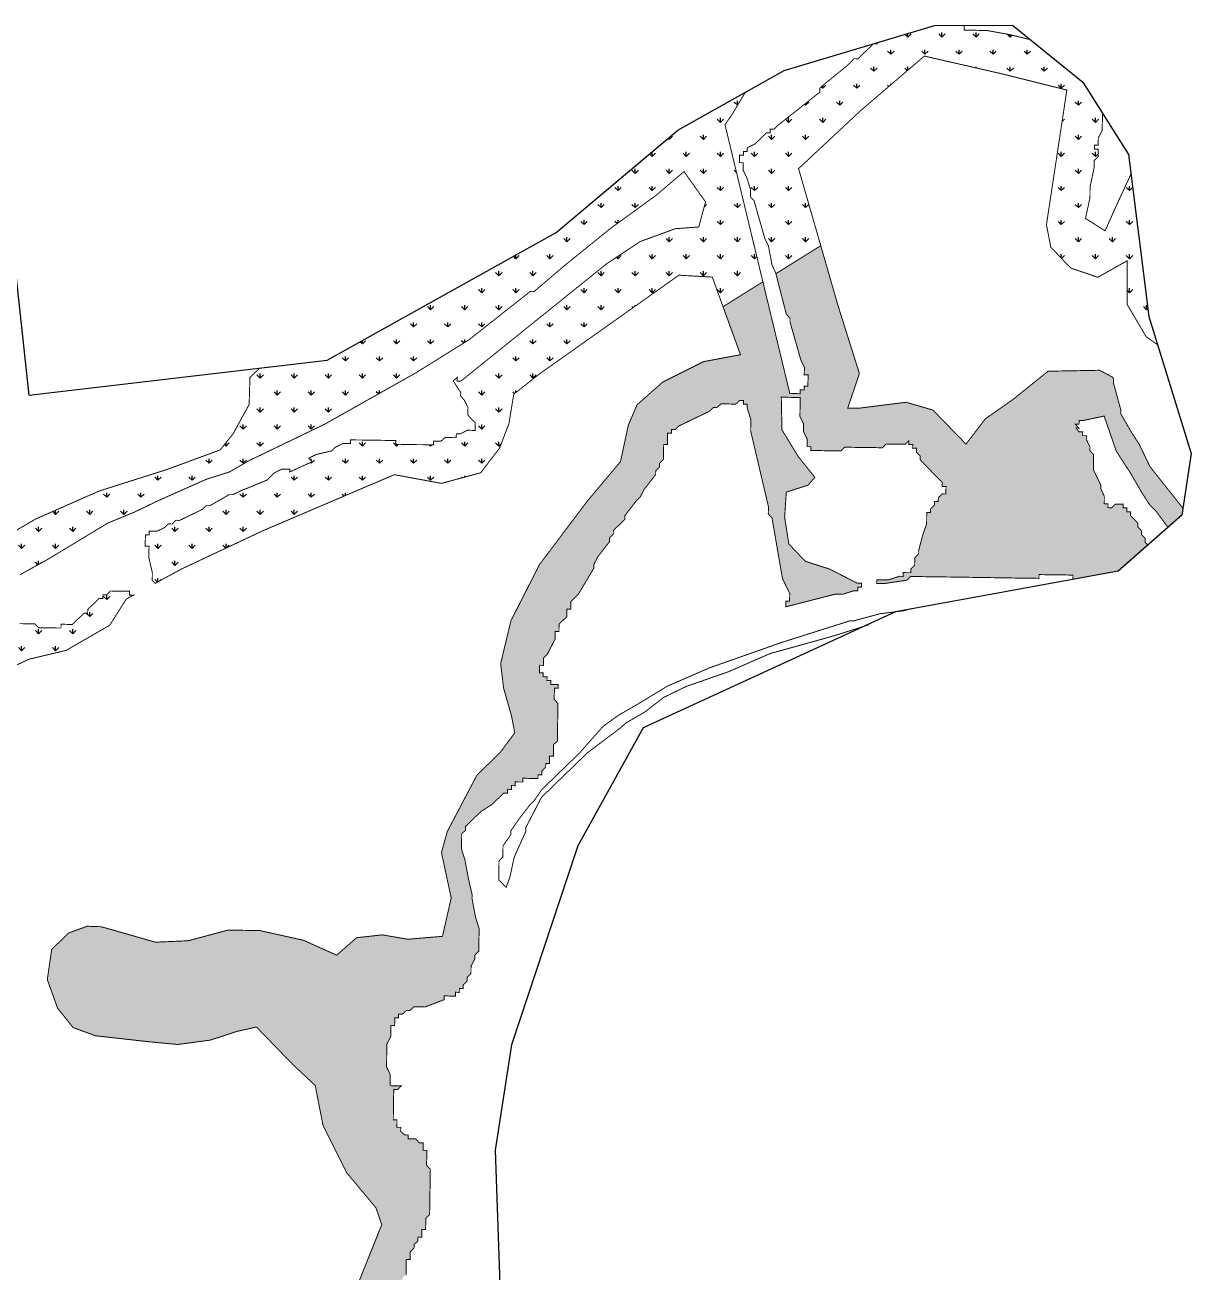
# Model space of a CAD drawing. Header units: metres. Extents: x 264905 to 267425, y 2153187 to 2155975.
# Drawn here: x 266196 to 267425, y 2154661 to 2155975 of the extents above; entities that cross this region are included whole.
import ezdxf

# ---------------------------------------------------------------- set-up
doc = ezdxf.new("R2010")
doc.units = ezdxf.units.M
doc.layers.add('MANGROOVES BUFFER ZONE', color=120, linetype='Continuous')
doc.layers.add('village', color=3, linetype='Continuous')

msp = doc.modelspace()

# ---------------------------------------------------------------- hatches: boundary and pattern name
at = {"layer": 'MANGROOVES BUFFER ZONE'}
h = msp.add_hatch(dxfattribs=at)
h.set_pattern_fill('GRASS', color=256)
h.paths.add_polyline_path([(267011.5, 2155823.4), (267077.1, 2155884.7), (267144.1, 2155942), (267226.6, 2155923.1), (267294.2, 2155906.2), (267272.7, 2155764.2), (267277.3, 2155740.6), (267298.3, 2155718.6), (267326.9, 2155708.9), (267357.7, 2155726.3), (267357.8, 2155680.2), (267377.7, 2155646.4), (267389.8, 2155637.8), (267380.6, 2155667.7), (267361.7, 2155817.5), (267346.2, 2155784.1), (267334.5, 2155757.8), (267313.9, 2155770.9), (267318.5, 2155792.4), (267318.6, 2155796.4), (267318.6, 2155800.4), (267318.7, 2155804.3), (267322.9, 2155824.2), (267323.1, 2155832.1), (267327.1, 2155836), (267327.2, 2155840), (267327.2, 2155844), (267323.2, 2155844), (267323.3, 2155848), (267327.3, 2155848), (267327.3, 2155851.9), (267327.4, 2155855.9), (267331.5, 2155863.8), (267331.5, 2155867.8), (267331.6, 2155871.8), (267331.8, 2155881.7), (267311.1, 2155914.5), (267255.9, 2155959.3), (267233.6, 2155964.7), (267209.8, 2155969), (267205.8, 2155969.1), (267201.8, 2155969.1), (267197.9, 2155969.2), (267193.9, 2155969.2), (267189.9, 2155969.3), (267185.9, 2155969.3), (267186, 2155973.3), (267186, 2155974.3), (267154.8, 2155974.1), (267094.3, 2155956), (267094.3, 2155954.8), (267090.5, 2155954.9), (267090.2, 2155954.8), (267074.2, 2155939.2), (267070.2, 2155939.3), (267066.2, 2155935.3), (267062.1, 2155931.4), (267038, 2155911.9), (267034, 2155908), (267033.9, 2155904), (266989.6, 2155868.9), (266985.6, 2155865), (266981.6, 2155865), (266981.6, 2155861), (266977.6, 2155861.1), (266965.5, 2155849.3), (266957.5, 2155845.5), (266957.4, 2155841.5), (266953.5, 2155841.6), (266953.4, 2155837.6), (266949.4, 2155837.7), (266949.4, 2155833.7), (266949.3, 2155829.7), (266953.3, 2155829.6), (266953.2, 2155821.7), (266957, 2155813.7), (266960.8, 2155801.7), (266960.7, 2155793.7), (266964.6, 2155789.7), (266975.9, 2155749.8), (266979.8, 2155741.8), (266983.5, 2155721.8), (266987.8, 2155712.8), (267034.9, 2155742.2)])
h = msp.add_hatch(dxfattribs=at)
h.set_pattern_fill('GRASS', color=256)
h.paths.add_polyline_path([(266885.4, 2155711.1), (266920.6, 2155709.1), (266931.9, 2155677.9), (266973.9, 2155704.1), (266934, 2155869.7), (266942.1, 2155881.5), (266955.2, 2155903.6), (266884.3, 2155863.9), (266756, 2155756.2), (266514.7, 2155621.4), (266443.8, 2155613.2), (266433.4, 2155603.4), (266432.6, 2155574.9), (266416, 2155544.4), (266402.1, 2155527), (266345.6, 2155506.2), (266274.4, 2155483.6), (266207.5, 2155454.1), (266146.7, 2155418.5), (266093.8, 2155396.8), (266053.8, 2155397.7), (266007.8, 2155418.5), (265938.2, 2155495.1), (265907, 2155543.8), (265893.9, 2155608), (265896.5, 2155651.4), (265920, 2155684.4), (265999, 2155730.4), (266043.4, 2155748.7), (265930.7, 2155727.5), (265857.3, 2155684.3), (265840.1, 2155608.3), (265815.2, 2155590.6), (265792, 2155576.2), (265773.1, 2155556.3), (265769.3, 2155533.6), (265784.8, 2155509.8), (265808.6, 2155498.2), (265854.5, 2155497.6), (265878.9, 2155495.4), (265902.8, 2155449.8), (265937.7, 2155410.5), (265953.8, 2155387.8), (265964, 2155362.8), (265960.3, 2155359.3), (265940.2, 2155343.7), (265936.2, 2155339.7), (265932.1, 2155335.8), (265932.1, 2155331.8), (265924.1, 2155328), (265924, 2155324), (265920, 2155324.1), (265916.1, 2155324.1), (265912.1, 2155324.2), (265912.1, 2155328.2), (265908.2, 2155328.2), (265904.2, 2155332.3), (265904.3, 2155336.2), (265900.4, 2155340.3), (265896.5, 2155344.3), (265876.9, 2155364.5), (265861.3, 2155384.6), (265857.4, 2155388.6), (265853.5, 2155392.7), (265853.5, 2155396.6), (265849.5, 2155396.7), (265849.6, 2155400.7), (265847.6, 2155400.7), (265837.8, 2155411.9), (265837.9, 2155412.8), (265833.9, 2155416.8), (265830, 2155420.8), (265826.1, 2155424.9), (265826.2, 2155428.8), (265822.2, 2155428.9), (265818.3, 2155436.9), (265814.4, 2155437), (265814.4, 2155441), (265810.4, 2155441), (265810.5, 2155445), (265806.5, 2155445), (265802.6, 2155449.1), (265794.7, 2155453.2), (265790.8, 2155457.2), (265786.9, 2155461.2), (265771.2, 2155473.4), (265767.2, 2155473.5), (265767.2, 2155477.4), (265763.3, 2155477.5), (265759.3, 2155477.6), (265759.4, 2155481.5), (265755.4, 2155481.6), (265747.5, 2155485.7), (265743.6, 2155489.7), (265739.6, 2155489.8), (265739.7, 2155493.8), (265735.7, 2155493.8), (265735.7, 2155497.8), (265731.8, 2155497.8), (265731.8, 2155501.8), (265727.9, 2155501.9), (265727.9, 2155505.9), (265724, 2155509.9), (265724.1, 2155513.9), (265720.2, 2155521.9), (265716.2, 2155521.9), (265716.3, 2155525.9), (265716.3, 2155529.9), (265712.4, 2155533.9), (265712.5, 2155537.9), (265712.5, 2155541.9), (265712.6, 2155545.8), (265708.6, 2155545.9), (265708.7, 2155549.9), (265708.7, 2155553.9), (265708.8, 2155557.8), (265708.9, 2155561.8), (265708.9, 2155565.8), (265709, 2155569.8), (265709, 2155573.7), (265713, 2155573.7), (265713.1, 2155577.7), (265713.1, 2155581.6), (265720, 2155595), (265673.7, 2155562.5), (265671.4, 2155552.6), (265676.6, 2155522.4), (265692.4, 2155480.5), (265706.7, 2155468.8), (265703.1, 2155451.7), (265705.2, 2155424.6), (265722.1, 2155403.6), (265740, 2155399.6), (265749.7, 2155399.6), (265764.5, 2155368.9), (265785, 2155351), (265809.5, 2155341.8), (265845.3, 2155336.7), (265871.9, 2155309.6), (265898.5, 2155289.2), (265927.6, 2155285.6), (265958.8, 2155292.8), (265989.5, 2155311.2), (266074.6, 2155287.1), (266126.7, 2155279.4), (266169.2, 2155291.7), (266200.9, 2155306.5), (266239.7, 2155315.7), (266285.7, 2155342.2), (266303.1, 2155369.8), (266310.7, 2155373.9), (266306.4, 2155374), (266306.5, 2155378), (266302.5, 2155378), (266298.5, 2155378.1), (266294.6, 2155378.2), (266290.6, 2155378.2), (266286.6, 2155378.3), (266282.6, 2155374.4), (266278.6, 2155374.4), (266278.5, 2155370.4), (266274.6, 2155370.5), (266266.5, 2155362.7), (266262.5, 2155358.8), (266262.4, 2155354.8), (266258.4, 2155354.8), (266254.4, 2155350.9), (266250.4, 2155347), (266246.3, 2155343.1), (266242.3, 2155343.1), (266238.4, 2155343.2), (266234.4, 2155343.3), (266234.3, 2155339.3), (266230.4, 2155339.3), (266226.4, 2155339.4), (266222.4, 2155339.5), (266210.5, 2155339.6), (266206.6, 2155343.7), (266202.6, 2155343.7), (266190.7, 2155343.9), (266186.7, 2155344), (266182.7, 2155344), (266178.7, 2155344.1), (266178.7, 2155340.1), (266174.7, 2155340.2), (266170.7, 2155336.3), (266166.7, 2155336.3), (266162.7, 2155332.4), (266158.6, 2155328.5), (266154.7, 2155328.5), (266146.6, 2155320.7), (266138.5, 2155312.9), (266134.6, 2155312.9), (266134.5, 2155309), (266130.5, 2155309), (266126.5, 2155305.1), (266122.5, 2155305.2), (266118.5, 2155305.2), (266114.6, 2155305.3), (266114.6, 2155309.3), (266110.6, 2155309.3), (266110.7, 2155313.3), (266106.8, 2155317.3), (266102.9, 2155321.4), (266102.9, 2155325.3), (266099, 2155325.4), (266099, 2155329.4), (266095, 2155329.4), (266091.1, 2155329.5), (266087.1, 2155333.5), (266083.2, 2155333.6), (266071.2, 2155333.8), (266059.4, 2155337.9), (266055.4, 2155338), (266047.5, 2155342.1), (266027.7, 2155346.3), (266023.7, 2155346.4), (266019.8, 2155346.4), (266019.8, 2155350.4), (266015.8, 2155350.5), (266007.9, 2155354.6), (266004, 2155354.6), (266002.4, 2155354.7), (266012.5, 2155373.1), (266024, 2155366.3), (266031.9, 2155362.2), (266055.7, 2155357.8), (266071.5, 2155353.6), (266091.5, 2155357.3), (266115.4, 2155360.9), (266143.3, 2155368.5), (266191.4, 2155395.6), (266219.5, 2155411.1), (266283.7, 2155449.9), (266311.7, 2155461.4), (266335.7, 2155473), (266387.7, 2155496.1), (266411.7, 2155503.7), (266431.8, 2155515.3), (266511.9, 2155553.9), (266608.1, 2155608.1), (266664.3, 2155643.1), (266728.6, 2155693.8), (266732.6, 2155693.7), (266764.8, 2155721.1), (266813.1, 2155760.2), (266861.3, 2155795.2), (266890.8, 2155820.3), (266913.5, 2155788.3), (266906.3, 2155761.9), (266881.7, 2155760.1), (266844.5, 2155746.5), (266809, 2155722.9), (266655.7, 2155599.5), (266651.7, 2155599.5), (266651.7, 2155603.5), (266647.7, 2155599.6), (266655.5, 2155587.5), (266655.4, 2155583.6), (266659.3, 2155579.5), (266663.2, 2155571.5), (266663.1, 2155567.5), (266663.1, 2155563.6), (266667, 2155559.5), (266670.9, 2155555.5), (266670.8, 2155551.5), (266670.8, 2155547.5), (266666.8, 2155547.6), (266662.8, 2155547.7), (266654.8, 2155543.8), (266650.9, 2155543.9), (266650.8, 2155539.9), (266646.8, 2155539.9), (266642.8, 2155540), (266638.9, 2155540.1), (266634.8, 2155536.1), (266630.9, 2155536.2), (266626.9, 2155536.3), (266626.8, 2155532.3), (266622.9, 2155532.3), (266618.9, 2155532.4), (266614.9, 2155532.5), (266610.9, 2155532.5), (266599, 2155532.7), (266595, 2155532.8), (266587.1, 2155532.9), (266587.1, 2155536.8), (266583.2, 2155536.9), (266579.2, 2155537), (266555.3, 2155537.3), (266551.4, 2155537.4), (266547.4, 2155537.4), (266543.4, 2155537.5), (266539.4, 2155537.6), (266539.4, 2155533.6), (266535.4, 2155533.6), (266531.4, 2155533.7), (266523.4, 2155529.8), (266519.4, 2155525.9), (266503.4, 2155522.2), (266495.4, 2155518.3), (266499.1, 2155514.6), (266475.3, 2155503.7), (266475.4, 2155506.7), (266471.4, 2155506.8), (266467.4, 2155506.8), (266459.4, 2155503), (266455.4, 2155499), (266451.3, 2155495.1), (266423.3, 2155483.6), (266415.3, 2155479.8), (266411.4, 2155479.8), (266391.3, 2155468.2), (266387.3, 2155468.2), (266383.3, 2155464.3), (266359.3, 2155452.7), (266355.3, 2155452.8), (266351.3, 2155448.9), (266347.3, 2155449), (266343.3, 2155445), (266335.2, 2155441.2), (266331.3, 2155441.2), (266327.3, 2155441.3), (266327.2, 2155437.3), (266323.3, 2155437.4), (266323.2, 2155433.4), (266323.1, 2155429.4), (266323.1, 2155425.5), (266327.1, 2155425.4), (266327, 2155421.4), (266326.9, 2155413.5), (266330.6, 2155397.5), (266330.5, 2155389.6), (266333.6, 2155386.4), (266361.4, 2155401.5), (266447.3, 2155441.9), (266585.6, 2155500.9), (266635.2, 2155491.7), (266676.6, 2155502.9), (266696.5, 2155529), (266706.3, 2155554.6), (266711.4, 2155585.7), (266738, 2155606.7)])
h = msp.add_hatch(dxfattribs=at)
h.set_pattern_fill('GRASS', color=256)
h.paths.add_polyline_path([(267053.1, 2155679), (267034.9, 2155742.2), (266987.6, 2155712.7), (266998.6, 2155669.9), (267002.5, 2155665.9), (267002.5, 2155661.9), (267013.8, 2155622), (267017.7, 2155614), (267017.5, 2155606), (267021.5, 2155606), (267021.5, 2155602), (267021.4, 2155598), (267021.3, 2155594), (267017.4, 2155594.1), (267017.3, 2155590.1), (267013.3, 2155590.2), (267013.3, 2155586.2), (267009.3, 2155586.3), (267005.3, 2155586.3), (267002.3, 2155586.4), (266973.9, 2155704.1), (266931.9, 2155677.9), (266950.3, 2155627.3), (266911.4, 2155620), (266868.4, 2155598.5), (266841.3, 2155574.5), (266832.1, 2155553), (266823.9, 2155514.7), (266788.7, 2155472.8), (266738.5, 2155406.1), (266708.4, 2155346.9), (266697.6, 2155301.9), (266700.7, 2155275.9), (266708.9, 2155247.2), (266712.5, 2155228.8), (266697.1, 2155208.2), (266672.6, 2155184.2), (266641.4, 2155124.9), (266635.2, 2155102.8), (266645.5, 2155054.8), (266636.3, 2155014.4), (266600, 2155011.3), (266572.9, 2155015.9), (266545.8, 2155012.9), (266524.8, 2154994.5), (266489.9, 2155010.2), (266443.9, 2155020.4), (266410.6, 2155021), (266368.2, 2155009.7), (266333.9, 2155008.2), (266298.1, 2155018.4), (266276.7, 2155024.5), (266261.8, 2155025), (266242.4, 2155017.9), (266224.5, 2155000.5), (266219.9, 2154968.8), (266230.7, 2154938.7), (266247, 2154918.3), (266270.5, 2154909.6), (266325.8, 2154903.4), (266357.4, 2154900.4), (266391.7, 2154905), (266419.8, 2154914.2), (266440.3, 2154918.8), (266478.7, 2154879.2), (266502.2, 2154857.2), (266510.4, 2154815.2), (266535.5, 2154765.1), (266566.2, 2154728.3), (266572.3, 2154710.5), (266532.9, 2154612.2), (266524.2, 2154566.8), (266506.9, 2154554), (266496.1, 2154549.9), (266493, 2154550), (266492.9, 2154544.1), (266488.9, 2154540.2), (266488.8, 2154536.3), (266488.7, 2154528.3), (266488.6, 2154524.3), (266484.6, 2154520.4), (266484.5, 2154516.4), (266484.5, 2154512.5), (266484.4, 2154508.5), (266484.4, 2154504.5), (266484.3, 2154500.5), (266488.3, 2154500.5), (266492.2, 2154500.4), (266496.2, 2154500.4), (266500.2, 2154500.3), (266504.2, 2154500.2), (266508.1, 2154500.2), (266512.1, 2154500.1), (266516.1, 2154500.1), (266520.1, 2154500), (266520.1, 2154504), (266524.1, 2154503.9), (266528.1, 2154503.9), (266532.1, 2154503.8), (266536.1, 2154507.7), (266536.1, 2154511.7), (266540.1, 2154511.6), (266540.2, 2154515.6), (266540.2, 2154519.6), (266544.2, 2154519.5), (266544.3, 2154523.5), (266548.2, 2154523.4), (266552.2, 2154523.4), (266556.2, 2154523.3), (266556.1, 2154519.3), (266556.1, 2154515.4), (266556, 2154511.4), (266556, 2154507.4), (266555.9, 2154503.4), (266555.8, 2154499.5), (266555.8, 2154495.5), (266551.8, 2154495.6), (266551.7, 2154491.6), (266555.7, 2154491.5), (266559.7, 2154491.5), (266559.6, 2154487.5), (266559.6, 2154483.5), (266555.5, 2154479.6), (266555.5, 2154475.6), (266559.5, 2154475.6), (266563.4, 2154475.5), (266563.5, 2154479.5), (266563.6, 2154483.5), (266563.6, 2154487.4), (266563.7, 2154491.4), (266563.7, 2154495.4), (266563.9, 2154503.3), (266563.9, 2154507.3), (266564, 2154511.3), (266564, 2154515.3), (266564.1, 2154519.2), (266564.3, 2154531.2), (266564.3, 2154535.1), (266564.4, 2154539.1), (266564.4, 2154543.1), (266564.5, 2154547.1), (266564.6, 2154551), (266564.6, 2154555), (266564.7, 2154559), (266564.7, 2154563), (266564.8, 2154566.9), (266564.9, 2154574.9), (266565, 2154582.8), (266569.1, 2154586.8), (266569.1, 2154590.7), (266569.2, 2154594.7), (266569.2, 2154598.7), (266569.3, 2154602.7), (266573.3, 2154606.6), (266573.4, 2154610.5), (266573.5, 2154614.5), (266577.5, 2154618.4), (266581.5, 2154622.4), (266581.6, 2154626.3), (266585.6, 2154626.3), (266585.6, 2154630.3), (266589.6, 2154634.2), (266589.7, 2154638.1), (266589.8, 2154642.1), (266593.7, 2154642.1), (266593.8, 2154646), (266593.9, 2154650), (266593.9, 2154654), (266598, 2154657.9), (266598, 2154661.9), (266598.1, 2154665.9), (266598.1, 2154669.8), (266598.2, 2154673.8), (266602.2, 2154673.7), (266602.2, 2154677.7), (266602.3, 2154681.7), (266606.3, 2154685.6), (266606.4, 2154689.6), (266610.4, 2154693.5), (266610.5, 2154697.5), (266614.4, 2154697.4), (266614.5, 2154701.4), (266614.6, 2154705.4), (266618.5, 2154705.3), (266618.6, 2154709.3), (266618.7, 2154713.3), (266618.7, 2154717.2), (266622.7, 2154721.2), (266622.8, 2154725.1), (266622.9, 2154729.1), (266622.9, 2154733.1), (266623, 2154737.1), (266623, 2154741), (266623.1, 2154745), (266623.2, 2154749), (266623.2, 2154753), (266623.5, 2154768.9), (266619.5, 2154772.9), (266619.6, 2154776.9), (266619.7, 2154780.8), (266619.7, 2154784.8), (266619.8, 2154788.8), (266615.8, 2154788.9), (266615.9, 2154792.8), (266615.9, 2154796.8), (266611.9, 2154796.9), (266608, 2154800.9), (266604, 2154801), (266600.1, 2154801), (266600.1, 2154805), (266596.2, 2154805.1), (266592.2, 2154809.1), (266592.3, 2154813.1), (266588.3, 2154813.1), (266588.4, 2154821.1), (266584.5, 2154821.1), (266584.5, 2154825.1), (266584.6, 2154829.1), (266584.6, 2154833.1), (266584.7, 2154837), (266584.8, 2154841), (266584.8, 2154845), (266584.9, 2154849), (266584.9, 2154852.9), (266588.9, 2154852.9), (266593, 2154856.8), (266589, 2154856.9), (266585, 2154856.9), (266581, 2154857), (266581.1, 2154860.9), (266581.1, 2154864.9), (266581.2, 2154868.9), (266577.3, 2154876.9), (266577.4, 2154880.9), (266577.5, 2154884.9), (266577.5, 2154888.8), (266577.6, 2154892.8), (266577.6, 2154896.8), (266577.7, 2154900.8), (266581.8, 2154908.7), (266581.9, 2154912.6), (266581.9, 2154916.6), (266582, 2154920.6), (266585.9, 2154920.5), (266586, 2154924.5), (266586.1, 2154928.5), (266590, 2154928.4), (266590.1, 2154932.4), (266594.1, 2154932.3), (266598.1, 2154936.2), (266602.1, 2154936.2), (266606.1, 2154940.1), (266610.1, 2154940), (266614.1, 2154940), (266618, 2154939.9), (266638, 2154947.6), (266638.1, 2154951.6), (266642.1, 2154951.5), (266646, 2154951.4), (266650, 2154951.4), (266650.1, 2154955.4), (266654, 2154955.3), (266654.1, 2154959.3), (266658.1, 2154959.2), (266658.1, 2154963.2), (266662.2, 2154967.1), (266662.2, 2154971.1), (266666.3, 2154975), (266666.4, 2154983), (266670.5, 2154990.8), (266670.5, 2154994.8), (266674.6, 2154998.7), (266674.6, 2155002.7), (266674.7, 2155006.7), (266674.7, 2155010.7), (266674.8, 2155014.6), (266674.9, 2155018.6), (266674.9, 2155022.6), (266671.1, 2155034.6), (266667.4, 2155054.5), (266667.5, 2155058.5), (266663.8, 2155074.4), (266660.1, 2155094.4), (266656.3, 2155106.4), (266656.3, 2155110.3), (266656.4, 2155114.3), (266656.5, 2155118.3), (266656.5, 2155122.3), (266660.6, 2155126.2), (266660.6, 2155130.2), (266664.7, 2155134.1), (266668.7, 2155138), (266672.7, 2155141.9), (266676.8, 2155145.8), (266688.8, 2155153.6), (266700.9, 2155165.4), (266704.9, 2155165.3), (266704.9, 2155169.3), (266708.9, 2155169.2), (266709, 2155173.2), (266712.9, 2155173.1), (266713, 2155177.1), (266717, 2155177), (266721, 2155177), (266721, 2155181), (266725, 2155180.9), (266729, 2155180.8), (266732.9, 2155180.8), (266736.9, 2155180.7), (266737, 2155184.7), (266740.9, 2155184.6), (266741, 2155188.6), (266745, 2155192.5), (266745.1, 2155196.5), (266749.1, 2155196.5), (266749.1, 2155200.4), (266749.2, 2155204.4), (266753.2, 2155204.3), (266753.2, 2155208.3), (266753.3, 2155212.3), (266753.3, 2155216.3), (266757.4, 2155220.2), (266757.4, 2155224.2), (266757.5, 2155228.1), (266757.8, 2155252), (266757.9, 2155256), (266758, 2155259.9), (266754, 2155264), (266754.1, 2155268), (266754.2, 2155271.9), (266754.2, 2155275.9), (266758.2, 2155275.8), (266758.3, 2155279.8), (266754.3, 2155279.9), (266750.3, 2155279.9), (266750.4, 2155283.9), (266746.4, 2155284), (266746.5, 2155287.9), (266742.5, 2155288), (266742.5, 2155292), (266738.6, 2155292), (266738.6, 2155296), (266738.7, 2155300), (266742.7, 2155299.9), (266742.7, 2155303.9), (266742.8, 2155307.9), (266746.8, 2155311.8), (266755, 2155327.6), (266755.1, 2155335.5), (266759.1, 2155335.5), (266759.1, 2155339.5), (266759.2, 2155343.4), (266767.3, 2155351.3), (266767.3, 2155355.2), (266767.4, 2155359.2), (266771.4, 2155359.2), (266771.5, 2155367.1), (266779.5, 2155374.9), (266795.9, 2155402.5), (266795.9, 2155406.5), (266800, 2155414.4), (266812.2, 2155430.1), (266812.2, 2155434.1), (266816.3, 2155438), (266816.3, 2155442), (266828.4, 2155453.7), (266828.5, 2155457.7), (266840.6, 2155473.4), (266844.7, 2155477.4), (266848.8, 2155485.3), (266860.9, 2155501), (266861, 2155505), (266865, 2155508.9), (266865.1, 2155512.8), (266869.1, 2155516.8), (266869.2, 2155520.7), (266869.2, 2155524.7), (266869.3, 2155528.7), (266869.4, 2155532.7), (266873.3, 2155532.6), (266873.4, 2155536.6), (266873.5, 2155540.6), (266873.5, 2155544.5), (266877.5, 2155544.5), (266877.5, 2155548.4), (266881.5, 2155548.4), (266885.6, 2155552.3), (266917.6, 2155567.7), (266921.6, 2155571.7), (266925.6, 2155571.6), (266929.6, 2155575.5), (266933.6, 2155575.4), (266937.6, 2155575.4), (266941.6, 2155575.3), (266945.5, 2155575.3), (266949.6, 2155579.2), (266953.5, 2155579.1), (266953.5, 2155575.2), (266957.5, 2155575.1), (266957.4, 2155571.1), (266961.2, 2155559.1), (266961, 2155547.2), (266979.7, 2155467.4), (266979.7, 2155463.4), (266979.6, 2155459.5), (266983.5, 2155455.4), (266994.5, 2155391.6), (266998.3, 2155383.6), (267002.2, 2155375.6), (267002.1, 2155371.6), (267002.1, 2155367.7), (266998.1, 2155367.7), (266998, 2155361.6), (267049.9, 2155374.9), (267057.9, 2155374.8), (267069.8, 2155378.6), (267073.8, 2155378.5), (267073.9, 2155382.5), (267077.8, 2155382.4), (267077.9, 2155386.4), (267073.4, 2155386.5), (267044.2, 2155401.4), (267018.6, 2155409.6), (267001.3, 2155427.8), (266996.8, 2155456), (266998.6, 2155482.5), (267021.4, 2155489.8), (267028.7, 2155498), (267011.3, 2155519.8), (266994, 2155548.1), (266993.3, 2155582.5), (266997.3, 2155582.5), (267001.3, 2155582.4), (267005.3, 2155582.3), (267009.2, 2155582.3), (267013.2, 2155582.2), (267013.2, 2155578.2), (267013.1, 2155574.3), (267013, 2155566.3), (267012.9, 2155562.3), (267016.8, 2155554.3), (267016.7, 2155550.4), (267016.7, 2155546.4), (267020.5, 2155538.4), (267020.5, 2155534.4), (267020.4, 2155530.4), (267024.4, 2155530.4), (267024.3, 2155526.4), (267028.3, 2155526.3), (267032.3, 2155526.3), (267036.2, 2155526.2), (267040.2, 2155526.1), (267044.2, 2155526.1), (267052.1, 2155526), (267056.1, 2155525.9), (267060.2, 2155529.8), (267064.1, 2155529.8), (267068.1, 2155529.7), (267076.1, 2155529.6), (267080, 2155529.5), (267084, 2155529.5), (267092, 2155529.4), (267095.9, 2155529.3), (267099.9, 2155529.2), (267103.9, 2155533.2), (267111.9, 2155533), (267119.8, 2155532.9), (267123.8, 2155532.9), (267127.8, 2155536.8), (267127.8, 2155532.8), (267131.8, 2155532.7), (267131.7, 2155528.8), (267135.7, 2155528.7), (267135.6, 2155524.7), (267139.5, 2155520.7), (267139.5, 2155516.7), (267143.4, 2155512.7), (267147.3, 2155508.7), (267151.2, 2155504.6), (267155.1, 2155500.6), (267163, 2155492.5), (267162.9, 2155488.5), (267166.9, 2155488.5), (267166.8, 2155484.5), (267166.8, 2155480.5), (267162.8, 2155480.6), (267158.8, 2155476.7), (267158.7, 2155472.7), (267154.7, 2155472.8), (267154.7, 2155468.8), (267150.6, 2155464.9), (267150.6, 2155460.9), (267146.6, 2155460.9), (267146.5, 2155457), (267146.5, 2155453), (267146.4, 2155449), (267142.3, 2155437.2), (267138.1, 2155421.3), (267138, 2155417.3), (267134, 2155413.4), (267133.9, 2155409.4), (267133.8, 2155405.5), (267129.8, 2155401.6), (267129.8, 2155397.6), (267125.8, 2155397.6), (267121.8, 2155397.7), (267121.7, 2155393.7), (267117.8, 2155393.8), (267105.8, 2155390), (267101.8, 2155390), (267097.8, 2155390.1), (267093.9, 2155390.2), (267093.8, 2155386.2), (267097.8, 2155386.1), (267101.8, 2155386.1), (267125.7, 2155389.7), (267129.7, 2155393.6), (267133.7, 2155393.5), (267137.6, 2155393.5), (267161.5, 2155393.1), (267165.5, 2155393.1), (267173.4, 2155393), (267225.1, 2155392.2), (267233, 2155392.1), (267237, 2155392), (267248.9, 2155391.8), (267252.9, 2155391.8), (267256.9, 2155391.7), (267260.9, 2155391.7), (267264.8, 2155391.6), (267264.9, 2155395.6), (267268.9, 2155395.5), (267276.8, 2155395.4), (267280.8, 2155395.3), (267288.8, 2155395.2), (267292.7, 2155395.2), (267296.7, 2155395.1), (267300.7, 2155395), (267300.6, 2155391.1), (267301.1, 2155390.6), (267348.2, 2155399.2), (267379.6, 2155426.8), (267376.7, 2155429.7), (267376.8, 2155433.7), (267372.9, 2155437.7), (267372.9, 2155441.7), (267369, 2155445.7), (267369.1, 2155449.7), (267365.2, 2155453.7), (267361.2, 2155457.8), (267361.3, 2155461.7), (267357.3, 2155461.8), (267357.4, 2155465.8), (267353.4, 2155465.8), (267353.5, 2155469.8), (267349.5, 2155469.9), (267345.5, 2155469.9), (267341.5, 2155466), (267337.5, 2155466.1), (267337.6, 2155470), (267333.6, 2155470.1), (267333.7, 2155474.1), (267333.7, 2155478.1), (267329.9, 2155486.1), (267329.9, 2155490), (267322.2, 2155506.1), (267322.3, 2155514), (267322.4, 2155518), (267322.4, 2155522), (267318.5, 2155526), (267318.6, 2155530), (267314.7, 2155538), (267314.8, 2155542), (267310.8, 2155542), (267310.9, 2155546), (267306.7, 2155546.1), (267304.1, 2155550.1), (267307, 2155550), (267303, 2155554.1), (267307, 2155554), (267307.1, 2155558), (267311, 2155557.9), (267333.5, 2155562.6), (267346.3, 2155525.6), (267361.9, 2155501.5), (267373.5, 2155481.4), (267381.3, 2155469.4), (267389.1, 2155461.3), (267400.7, 2155445.4), (267415.3, 2155458.2), (267416.4, 2155465.6), (267381.9, 2155509.2), (267370.3, 2155533.2), (267362.5, 2155545.2), (267350.9, 2155565.3), (267351, 2155569.3), (267343.4, 2155597.2), (267343.5, 2155601.2), (267342.6, 2155603.5), (267328.7, 2155610.9), (267274.4, 2155609.9), (267237.5, 2155580.2), (267208.3, 2155559.7), (267187.9, 2155533.1), (267153, 2155569), (267124.8, 2155577.2), (267075.6, 2155571), (267063.3, 2155571), (267075.6, 2155607.4)])

# ---------------------------------------------------------------- linework, layer by layer
at = {"layer": 'MANGROOVES BUFFER ZONE', "const_width": 1}
for points in [[(267255.9, 2155959.3), (267233.6, 2155964.7), (267209.8, 2155969), (267205.8, 2155969.1), (267201.8, 2155969.1), (267197.9, 2155969.2), (267193.9, 2155969.2), (267189.9, 2155969.3), (267185.9, 2155969.3), (267186, 2155973.3), (267186, 2155974.3)], [(267094.3, 2155956), (267094.3, 2155954.8), (267090.3, 2155954.9), (267074.2, 2155939.2), (267070.2, 2155939.3), (267066.2, 2155935.3), (267062.1, 2155931.4), (267038, 2155911.9), (267034, 2155908), (267033.9, 2155904), (266989.6, 2155868.9), (266985.6, 2155865), (266981.6, 2155865), (266981.6, 2155861), (266977.6, 2155861.1), (266965.5, 2155849.3), (266957.5, 2155845.5), (266957.4, 2155841.5), (266953.5, 2155841.6), (266953.4, 2155837.6), (266949.4, 2155837.7), (266949.4, 2155833.7), (266949.3, 2155829.7), (266953.3, 2155829.6), (266953.2, 2155821.7), (266957, 2155813.7), (266960.8, 2155801.7), (266960.7, 2155793.7), (266964.6, 2155789.7), (266975.9, 2155749.8), (266979.8, 2155741.8), (266983.5, 2155721.8), (266987.8, 2155712.8), (267034.9, 2155742.2), (267011.5, 2155823.4), (267077.1, 2155884.7), (267144.1, 2155942), (267226.6, 2155923.1), (267294.2, 2155906.2), (267272.7, 2155764.2), (267277.3, 2155740.6), (267298.3, 2155718.6), (267326.9, 2155708.9), (267357.7, 2155726.3), (267357.8, 2155680.2), (267377.7, 2155646.4), (267389.8, 2155637.8)], [(266191.4, 2155395.6), (266219.5, 2155411.1), (266283.7, 2155449.9), (266311.7, 2155461.4), (266335.7, 2155473), (266387.7, 2155496.1), (266411.7, 2155503.7), (266431.8, 2155515.3), (266511.9, 2155553.9), (266608.1, 2155608.1), (266664.3, 2155643.1), (266728.6, 2155693.8), (266732.6, 2155693.7), (266764.8, 2155721.1), (266813.1, 2155760.2), (266861.3, 2155795.2), (266890.8, 2155820.3), (266913.5, 2155788.3), (266906.3, 2155761.9), (266881.7, 2155760.1), (266844.5, 2155746.5), (266809, 2155722.9), (266655.7, 2155599.5), (266651.7, 2155599.5), (266651.7, 2155603.5), (266647.7, 2155599.6), (266655.5, 2155587.5), (266655.4, 2155583.6), (266659.3, 2155579.5), (266663.2, 2155571.5), (266663.1, 2155567.5), (266663.1, 2155563.6), (266667, 2155559.5), (266670.9, 2155555.5), (266670.8, 2155551.5), (266670.8, 2155547.5), (266666.8, 2155547.6), (266662.8, 2155547.7), (266654.8, 2155543.8), (266650.9, 2155543.9), (266650.8, 2155539.9), (266646.8, 2155539.9), (266642.8, 2155540), (266638.9, 2155540.1), (266634.8, 2155536.1), (266630.9, 2155536.2), (266626.9, 2155536.3), (266626.8, 2155532.3), (266622.9, 2155532.3), (266618.9, 2155532.4), (266614.9, 2155532.5), (266610.9, 2155532.5), (266599, 2155532.7), (266595, 2155532.8), (266587.1, 2155532.9), (266587.1, 2155536.8), (266583.2, 2155536.9), (266579.2, 2155537), (266555.3, 2155537.3), (266551.4, 2155537.4), (266547.4, 2155537.4), (266543.4, 2155537.5), (266539.4, 2155537.6), (266539.4, 2155533.6), (266535.4, 2155533.6), (266531.4, 2155533.7), (266523.4, 2155529.8), (266519.4, 2155525.9), (266503.4, 2155522.2), (266495.4, 2155518.3), (266499.1, 2155514.6), (266475.3, 2155503.7), (266475.4, 2155506.7), (266471.4, 2155506.8), (266467.4, 2155506.8), (266459.4, 2155503), (266455.4, 2155499), (266451.3, 2155495.1), (266423.3, 2155483.6), (266415.3, 2155479.8), (266411.4, 2155479.8), (266391.3, 2155468.2), (266387.3, 2155468.2), (266383.3, 2155464.3), (266359.3, 2155452.7), (266355.3, 2155452.8), (266351.3, 2155448.9), (266347.3, 2155449), (266343.3, 2155445), (266335.2, 2155441.2), (266331.3, 2155441.2), (266327.3, 2155441.3), (266327.2, 2155437.3), (266323.3, 2155437.4), (266323.2, 2155433.4), (266323.1, 2155429.4), (266323.1, 2155425.5), (266327.1, 2155425.4), (266327, 2155421.4), (266326.9, 2155413.5), (266330.6, 2155397.5), (266330.5, 2155389.6), (266333.6, 2155386.4), (266361.4, 2155401.5), (266447.3, 2155441.9), (266585.6, 2155500.9), (266635.2, 2155491.7), (266676.6, 2155502.9), (266696.5, 2155529), (266706.3, 2155554.6), (266711.4, 2155585.7), (266738, 2155606.7), (266885.4, 2155711.1), (266920.6, 2155709.1), (266931.9, 2155677.9), (266973.9, 2155704.1), (266934, 2155869.7), (266942.1, 2155881.5), (266955.2, 2155903.6)], [(267361.7, 2155817.5), (267346.2, 2155784.1), (267334.5, 2155757.8), (267313.9, 2155770.9), (267318.5, 2155792.4), (267318.6, 2155796.4), (267318.6, 2155800.4), (267318.7, 2155804.3), (267322.9, 2155824.2), (267323.1, 2155832.1), (267327.1, 2155836), (267327.2, 2155840), (267327.2, 2155844), (267323.2, 2155844), (267323.3, 2155848), (267327.3, 2155848), (267327.3, 2155851.9), (267327.4, 2155855.9), (267331.5, 2155863.8), (267331.5, 2155867.8), (267331.6, 2155871.8), (267331.8, 2155881.7)], [(266443.8, 2155613.2), (266433.4, 2155603.4), (266432.6, 2155574.9), (266416, 2155544.4), (266402.1, 2155527), (266345.6, 2155506.2), (266274.4, 2155483.6), (266207.5, 2155454.1), (266146.7, 2155418.5), (266093.8, 2155396.8), (266053.8, 2155397.7), (266007.8, 2155418.5), (265938.2, 2155495.1), (265907, 2155543.8), (265893.9, 2155608), (265896.5, 2155651.4), (265920, 2155684.4), (265999, 2155730.4), (266043.4, 2155748.7)], [(267417, 2155464.9), (267381.9, 2155509.2), (267370.3, 2155533.2), (267362.5, 2155545.2), (267350.9, 2155565.3), (267351, 2155569.3), (267343.4, 2155597.2), (267343.5, 2155601.2), (267342.6, 2155603.5), (267328.7, 2155610.9), (267274.4, 2155609.9), (267237.5, 2155580.2), (267208.3, 2155559.7), (267187.9, 2155533.1), (267153, 2155569), (267124.8, 2155577.2), (267075.6, 2155571), (267063.3, 2155571), (267075.6, 2155607.4), (267053.1, 2155679), (267034.9, 2155742.2), (266987.6, 2155712.7), (266998.6, 2155669.9), (267002.5, 2155665.9), (267002.5, 2155661.9), (267013.8, 2155622), (267017.7, 2155614), (267017.5, 2155606), (267021.5, 2155606), (267021.5, 2155602), (267021.4, 2155598), (267021.3, 2155594), (267017.4, 2155594.1), (267017.3, 2155590.1), (267013.3, 2155590.2), (267013.3, 2155586.2), (267009.3, 2155586.3), (267005.3, 2155586.3), (267002.3, 2155586.4), (266973.9, 2155704.1), (266931.9, 2155677.9), (266950.3, 2155627.3), (266911.4, 2155620), (266868.4, 2155598.5), (266841.3, 2155574.5), (266832.1, 2155553), (266823.9, 2155514.7), (266788.7, 2155472.8), (266738.5, 2155406.1), (266708.4, 2155346.9), (266697.6, 2155301.9), (266700.7, 2155275.9), (266708.9, 2155247.2), (266712.5, 2155228.8), (266697.1, 2155208.2), (266672.6, 2155184.2), (266641.4, 2155124.9), (266635.2, 2155102.8), (266645.5, 2155054.8), (266636.3, 2155014.4), (266600, 2155011.3), (266572.9, 2155015.9), (266545.8, 2155012.9), (266524.8, 2154994.5), (266489.9, 2155010.2), (266443.9, 2155020.4), (266410.6, 2155021), (266368.2, 2155009.7), (266333.9, 2155008.2), (266298.1, 2155018.4), (266276.7, 2155024.5), (266261.8, 2155025), (266242.4, 2155017.9), (266224.5, 2155000.5), (266219.9, 2154968.8), (266230.7, 2154938.7), (266247, 2154918.3), (266270.5, 2154909.6), (266325.8, 2154903.4), (266357.4, 2154900.4), (266391.7, 2154905), (266419.8, 2154914.2), (266440.3, 2154918.8), (266478.7, 2154879.2), (266502.2, 2154857.2), (266510.4, 2154815.2), (266535.5, 2154765.1), (266566.2, 2154728.3), (266572.3, 2154710.5), (266532.9, 2154612.2)], [(266598, 2154657.9), (266598, 2154661.9), (266598.1, 2154665.9), (266598.1, 2154669.8), (266598.2, 2154673.8), (266602.2, 2154673.7), (266602.2, 2154677.7), (266602.3, 2154681.7), (266606.3, 2154685.6), (266606.4, 2154689.6), (266610.4, 2154693.5), (266610.5, 2154697.5), (266614.4, 2154697.4), (266614.5, 2154701.4), (266614.6, 2154705.4), (266618.5, 2154705.3), (266618.6, 2154709.3), (266618.7, 2154713.3), (266618.7, 2154717.2), (266622.7, 2154721.2), (266622.8, 2154725.1), (266622.9, 2154729.1), (266622.9, 2154733.1), (266623, 2154737.1), (266623, 2154741), (266623.1, 2154745), (266623.2, 2154749), (266623.2, 2154753), (266623.5, 2154768.9), (266619.5, 2154772.9), (266619.6, 2154776.9), (266619.7, 2154780.8), (266619.7, 2154784.8), (266619.8, 2154788.8), (266615.8, 2154788.9), (266615.9, 2154792.8), (266615.9, 2154796.8), (266611.9, 2154796.9), (266608, 2154800.9), (266604, 2154801), (266600.1, 2154801), (266600.1, 2154805), (266596.2, 2154805.1), (266592.2, 2154809.1), (266592.3, 2154813.1), (266588.3, 2154813.1), (266588.4, 2154821.1), (266584.5, 2154821.1), (266584.5, 2154825.1), (266584.6, 2154829.1), (266584.6, 2154833.1), (266584.7, 2154837), (266584.8, 2154841), (266584.8, 2154845), (266584.9, 2154849), (266584.9, 2154852.9), (266588.9, 2154852.9), (266593, 2154856.8), (266589, 2154856.9), (266585, 2154856.9), (266581, 2154857), (266581.1, 2154860.9), (266581.1, 2154864.9), (266581.2, 2154868.9), (266577.3, 2154876.9), (266577.4, 2154880.9), (266577.5, 2154884.9), (266577.5, 2154888.8), (266577.6, 2154892.8), (266577.6, 2154896.8), (266577.7, 2154900.8), (266581.8, 2154908.7), (266581.9, 2154912.6), (266581.9, 2154916.6), (266582, 2154920.6), (266585.9, 2154920.5), (266586, 2154924.5), (266586.1, 2154928.5), (266590, 2154928.4), (266590.1, 2154932.4), (266594.1, 2154932.3), (266598.1, 2154936.2), (266602.1, 2154936.2), (266606.1, 2154940.1), (266610.1, 2154940), (266614.1, 2154940), (266618, 2154939.9), (266638, 2154947.6), (266638.1, 2154951.6), (266642.1, 2154951.5), (266646, 2154951.4), (266650, 2154951.4), (266650.1, 2154955.4), (266654, 2154955.3), (266654.1, 2154959.3), (266658.1, 2154959.2), (266658.1, 2154963.2), (266662.2, 2154967.1), (266662.2, 2154971.1), (266666.3, 2154975), (266666.4, 2154983), (266670.5, 2154990.8), (266670.5, 2154994.8), (266674.6, 2154998.7), (266674.6, 2155002.7), (266674.7, 2155006.7), (266674.7, 2155010.7), (266674.8, 2155014.6), (266674.9, 2155018.6), (266674.9, 2155022.6), (266671.1, 2155034.6), (266667.4, 2155054.5), (266667.5, 2155058.5), (266663.8, 2155074.4), (266660.1, 2155094.4), (266656.3, 2155106.4), (266656.3, 2155110.3), (266656.4, 2155114.3), (266656.5, 2155118.3), (266656.5, 2155122.3), (266660.6, 2155126.2), (266660.6, 2155130.2), (266664.7, 2155134.1), (266668.7, 2155138), (266672.7, 2155141.9), (266676.8, 2155145.8), (266688.8, 2155153.6), (266700.9, 2155165.4), (266704.9, 2155165.3), (266704.9, 2155169.3), (266708.9, 2155169.2), (266709, 2155173.2), (266712.9, 2155173.1), (266713, 2155177.1), (266717, 2155177), (266721, 2155177), (266721, 2155181), (266725, 2155180.9), (266729, 2155180.8), (266732.9, 2155180.8), (266736.9, 2155180.7), (266737, 2155184.7), (266740.9, 2155184.6), (266741, 2155188.6), (266745, 2155192.5), (266745.1, 2155196.5), (266749.1, 2155196.5), (266749.1, 2155200.4), (266749.2, 2155204.4), (266753.2, 2155204.3), (266753.2, 2155208.3), (266753.3, 2155212.3), (266753.3, 2155216.3), (266757.4, 2155220.2), (266757.4, 2155224.2), (266757.5, 2155228.1), (266757.8, 2155252), (266757.9, 2155256), (266758, 2155259.9), (266754, 2155264), (266754.1, 2155268), (266754.2, 2155271.9), (266754.2, 2155275.9), (266758.2, 2155275.8), (266758.3, 2155279.8), (266754.3, 2155279.9), (266750.3, 2155279.9), (266750.4, 2155283.9), (266746.4, 2155284), (266746.5, 2155287.9), (266742.5, 2155288), (266742.5, 2155292), (266738.6, 2155292), (266738.6, 2155296), (266738.7, 2155300), (266742.7, 2155299.9), (266742.7, 2155303.9), (266742.8, 2155307.9), (266746.8, 2155311.8), (266755, 2155327.6), (266755.1, 2155335.5), (266759.1, 2155335.5), (266759.1, 2155339.5), (266759.2, 2155343.4), (266767.3, 2155351.3), (266767.3, 2155355.2), (266767.4, 2155359.2), (266771.4, 2155359.2), (266771.5, 2155367.1), (266779.5, 2155374.9), (266795.9, 2155402.5), (266795.9, 2155406.5), (266800, 2155414.4), (266812.2, 2155430.1), (266812.2, 2155434.1), (266816.3, 2155438), (266816.3, 2155442), (266828.4, 2155453.7), (266828.5, 2155457.7), (266840.6, 2155473.4), (266844.7, 2155477.4), (266848.8, 2155485.3), (266860.9, 2155501), (266861, 2155505), (266865, 2155508.9), (266865.1, 2155512.8), (266869.1, 2155516.8), (266869.2, 2155520.7), (266869.2, 2155524.7), (266869.3, 2155528.7), (266869.4, 2155532.7), (266873.3, 2155532.6), (266873.4, 2155536.6), (266873.5, 2155540.6), (266873.5, 2155544.5), (266877.5, 2155544.5), (266877.5, 2155548.4), (266881.5, 2155548.4), (266885.6, 2155552.3), (266917.6, 2155567.7), (266921.6, 2155571.7), (266925.6, 2155571.6), (266929.6, 2155575.5), (266933.6, 2155575.4), (266937.6, 2155575.4), (266941.6, 2155575.3), (266945.5, 2155575.3), (266949.6, 2155579.2), (266953.5, 2155579.1), (266953.5, 2155575.2), (266957.5, 2155575.1), (266957.4, 2155571.1), (266961.2, 2155559.1), (266961, 2155547.2), (266979.7, 2155467.4), (266979.7, 2155463.4), (266979.6, 2155459.5), (266983.5, 2155455.4), (266994.5, 2155391.6), (266998.3, 2155383.6), (267002.2, 2155375.6), (267002.1, 2155371.6), (267002.1, 2155367.7), (266998.1, 2155367.7), (266998, 2155361.6), (267049.9, 2155374.9), (267057.9, 2155374.8), (267069.8, 2155378.6), (267073.8, 2155378.5), (267073.9, 2155382.5), (267077.8, 2155382.4), (267077.9, 2155386.4), (267073.4, 2155386.5), (267044.2, 2155401.4), (267018.6, 2155409.6), (267001.3, 2155427.8), (266996.8, 2155456), (266998.6, 2155482.5), (267021.4, 2155489.8), (267028.7, 2155498), (267011.3, 2155519.8), (266994, 2155548.1), (266993.3, 2155582.5), (266997.3, 2155582.5), (267001.3, 2155582.4), (267005.3, 2155582.3), (267009.2, 2155582.3), (267013.2, 2155582.2), (267013.2, 2155578.2), (267013.1, 2155574.3), (267013, 2155566.3), (267012.9, 2155562.3), (267016.8, 2155554.3), (267016.7, 2155550.4), (267016.7, 2155546.4), (267020.5, 2155538.4), (267020.5, 2155534.4), (267020.4, 2155530.4), (267024.4, 2155530.4), (267024.3, 2155526.4), (267028.3, 2155526.3), (267032.3, 2155526.3), (267036.2, 2155526.2), (267040.2, 2155526.1), (267044.2, 2155526.1), (267052.1, 2155526), (267056.1, 2155525.9), (267060.2, 2155529.8), (267064.1, 2155529.8), (267068.1, 2155529.7), (267076.1, 2155529.6), (267080, 2155529.5), (267084, 2155529.5), (267092, 2155529.4), (267095.9, 2155529.3), (267099.9, 2155529.2), (267103.9, 2155533.2), (267111.9, 2155533), (267119.8, 2155532.9), (267123.8, 2155532.9), (267127.8, 2155536.8), (267127.8, 2155532.8), (267131.8, 2155532.7), (267131.7, 2155528.8), (267135.7, 2155528.7), (267135.6, 2155524.7), (267139.5, 2155520.7), (267139.5, 2155516.7), (267143.4, 2155512.7), (267147.3, 2155508.7), (267151.2, 2155504.6), (267155.1, 2155500.6), (267163, 2155492.5), (267162.9, 2155488.5), (267166.9, 2155488.5), (267166.8, 2155484.5), (267166.8, 2155480.5), (267162.8, 2155480.6), (267158.8, 2155476.7), (267158.7, 2155472.7), (267154.7, 2155472.8), (267154.7, 2155468.8), (267150.6, 2155464.9), (267150.6, 2155460.9), (267146.6, 2155460.9), (267146.5, 2155457), (267146.5, 2155453), (267146.4, 2155449), (267142.3, 2155437.2), (267138.1, 2155421.3), (267138, 2155417.3), (267134, 2155413.4), (267133.9, 2155409.4), (267133.8, 2155405.5), (267129.8, 2155401.6), (267129.8, 2155397.6), (267125.8, 2155397.6), (267121.8, 2155397.7), (267121.7, 2155393.7), (267117.8, 2155393.8), (267105.8, 2155390), (267101.8, 2155390), (267097.8, 2155390.1), (267093.9, 2155390.2), (267093.8, 2155386.2), (267097.8, 2155386.1), (267101.8, 2155386.1), (267125.7, 2155389.7), (267129.7, 2155393.6), (267133.7, 2155393.5), (267137.6, 2155393.5), (267161.5, 2155393.1), (267165.5, 2155393.1), (267173.4, 2155393), (267225.1, 2155392.2), (267233, 2155392.1), (267237, 2155392), (267248.9, 2155391.8), (267252.9, 2155391.8), (267256.9, 2155391.7), (267260.9, 2155391.7), (267264.8, 2155391.6), (267264.9, 2155395.6), (267268.9, 2155395.5), (267276.8, 2155395.4), (267280.8, 2155395.3), (267288.8, 2155395.2), (267292.7, 2155395.2), (267296.7, 2155395.1), (267300.7, 2155395), (267300.6, 2155391.1), (267301.1, 2155390.6)], [(267379.6, 2155426.8), (267376.7, 2155429.7), (267376.8, 2155433.7), (267372.9, 2155437.7), (267372.9, 2155441.7), (267369, 2155445.7), (267369.1, 2155449.7), (267365.2, 2155453.7), (267361.2, 2155457.8), (267361.3, 2155461.7), (267357.3, 2155461.8), (267357.4, 2155465.8), (267353.4, 2155465.8), (267353.5, 2155469.8), (267349.5, 2155469.9), (267345.5, 2155469.9), (267341.5, 2155466), (267337.5, 2155466.1), (267337.6, 2155470), (267333.6, 2155470.1), (267333.7, 2155474.1), (267333.7, 2155478.1), (267329.9, 2155486.1), (267329.9, 2155490), (267322.2, 2155506.1), (267322.3, 2155514), (267322.4, 2155518), (267322.4, 2155522), (267318.5, 2155526), (267318.6, 2155530), (267314.7, 2155538), (267314.8, 2155542), (267310.8, 2155542), (267310.9, 2155546), (267306.7, 2155546.1), (267304.1, 2155550.1), (267307, 2155550), (267303, 2155554.1), (267307, 2155554), (267307.1, 2155558), (267311, 2155557.9), (267333.5, 2155562.6), (267346.3, 2155525.6), (267361.9, 2155501.5), (267373.5, 2155481.4), (267381.3, 2155469.4), (267389.1, 2155461.3), (267400.8, 2155445.2)], [(266169.2, 2155291.7), (266200.9, 2155306.5), (266239.7, 2155315.7), (266285.7, 2155342.2), (266303.1, 2155369.8), (266310.7, 2155373.9), (266310.4, 2155373.9), (266306.4, 2155374), (266306.5, 2155378), (266302.5, 2155378), (266298.5, 2155378.1), (266294.6, 2155378.2), (266290.6, 2155378.2), (266286.6, 2155378.3), (266282.6, 2155374.4), (266278.6, 2155374.4), (266278.5, 2155370.4), (266274.6, 2155370.5), (266266.5, 2155362.7), (266262.5, 2155358.8), (266262.4, 2155354.8), (266258.4, 2155354.8), (266254.4, 2155350.9), (266250.4, 2155347), (266246.3, 2155343.1), (266242.3, 2155343.1), (266238.4, 2155343.2), (266234.4, 2155343.3), (266234.3, 2155339.3), (266230.4, 2155339.3), (266226.4, 2155339.4), (266222.4, 2155339.5), (266210.5, 2155339.6), (266206.6, 2155343.7), (266202.6, 2155343.7), (266190.7, 2155343.9)], [(267125.2, 2155357.9), (267097.3, 2155354.3), (267069.4, 2155346.8), (267065.4, 2155346.8), (266993.5, 2155324), (266917.6, 2155297.3), (266873.5, 2155278.1), (266841.4, 2155258.7), (266821.4, 2155247.1), (266805.3, 2155235.4), (266781, 2155207.9), (266777.4, 2155204.3), (266756.8, 2155184.4), (266740.7, 2155168.7), (266732.6, 2155156.9), (266728.5, 2155153), (266716.4, 2155137.3), (266708.3, 2155125.5), (266708.2, 2155121.5), (266700.1, 2155109.7), (266699.9, 2155097.8), (266695.9, 2155093.9), (266695.6, 2155074), (266703.4, 2155065.9), (266707.6, 2155077.8), (266711.8, 2155097.6), (266724.2, 2155125.2), (266724.2, 2155129.2), (266740.6, 2155160.8), (266756.7, 2155176.5), (266772.9, 2155192.1), (266789, 2155207.8), (266825.2, 2155235.1), (266829.2, 2155239), (266849.3, 2155250.6), (266869.4, 2155266.2), (266893.4, 2155277.8), (266937.4, 2155293.1), (266981.4, 2155312.3), (267049.3, 2155331.2), (267085.2, 2155342.6)]]:
    msp.add_lwpolyline(points, dxfattribs=at)
at = {"layer": 'village', "color": 3}
msp.add_polyline3d([(266106.6, 2155760.6, 0), (266181.5, 2155760.3, 0), (266200.4, 2155584.8, 0), (266514.7, 2155621.4, 0), (266756, 2155756.2, 0), (266884.3, 2155863.9, 0), (266996.4, 2155926.7, 0), (267154.8, 2155974.1, 0), (267237.1, 2155974.6, 0), (267311.1, 2155914.5, 0), (267359, 2155838.4, 0), (267380.6, 2155667.7, 0), (267425.1, 2155523.3, 0), (267415.3, 2155458.2, 0), (267348.2, 2155399.2, 0), (267113.5, 2155356.2, 0), (266847.7, 2155234.1, 0), (266778.8, 2155109.9, 0), (266709.2, 2154900.2, 0), (266691.7, 2154789, 0), (266697.3, 2154627.5, 0)], dxfattribs=at)

doc.saveas('drawing.dxf')
